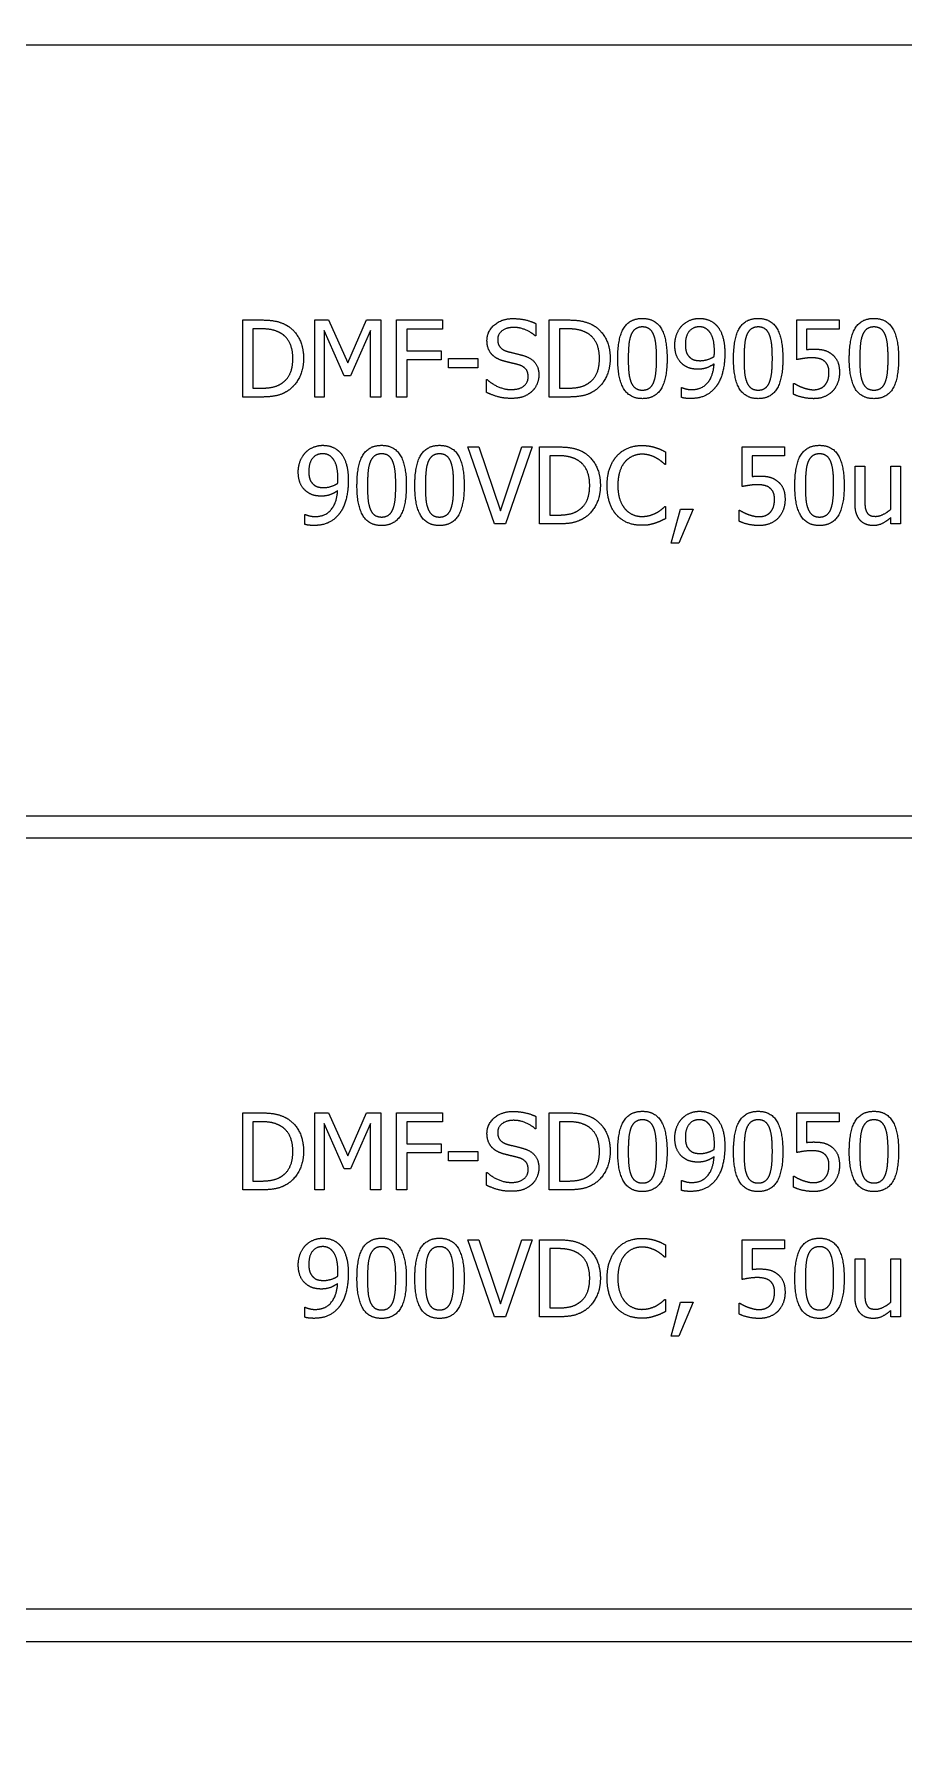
# Model space of a CAD drawing. Header units: millimetres. Extents: x 0 to 8410, y 0 to 5940.
# Drawn here: x 3517.3 to 3556.7, y 3907 to 3984.4 of the extents above; entities that cross this region are included whole.
import ezdxf

# ---------------------------------------------------------------- set-up
doc = ezdxf.new("R2010")
doc.units = ezdxf.units.MM
doc.header["$LTSCALE"] = 10
doc.layers.add('가시적인 것(ISO)', color=3, linetype='Continuous', lineweight=5, true_color=0x00ff00)
doc.layers.add('해치(ISO)', color=7, linetype='Continuous', lineweight=5)

msp = doc.modelspace()

# ---------------------------------------------------------------- hatches: boundary and pattern name
at = {"layer": '해치(ISO)'}
h = msp.add_hatch(dxfattribs=at)
h.set_pattern_fill('ANSI31', color=256, scale=254, angle=14.99998, style=0)
h.set_pattern_definition([(60, (0, 0), (-27.4963, 15.87501), [])])
edge = h.paths.add_edge_path()
edge.add_line((3209.291, 3686.734), (3249.291, 3686.734))
edge.add_line((3249.291, 3686.734), (3249.291, 3688.734))
edge.add_ellipse((3246.291, 3688.734), major_axis=(3, 0), ratio=1, start_angle=0, end_angle=90)
edge.add_line((3246.291, 3691.734), (3218.791, 3691.734))
edge.add_ellipse((3218.791, 3696.234), major_axis=(0, -4.5), ratio=1, start_angle=270, end_angle=360, ccw=False)
edge.add_line((3214.291, 3696.234), (3214.291, 3723.734))
edge.add_ellipse((3211.291, 3723.734), major_axis=(3, 0), ratio=1, start_angle=0, end_angle=90)
edge.add_line((3211.291, 3726.734), (3209.291, 3726.734))
edge.add_line((3209.291, 3726.734), (3209.291, 3686.734))
edge = h.paths.add_edge_path()
edge.add_ellipse((4495.191, 3696.234), major_axis=(4.5, 0), ratio=1, start_angle=270, end_angle=360)
edge.add_line((4499.691, 3696.234), (4499.691, 3723.734))
edge.add_ellipse((4502.691, 3723.734), major_axis=(0, 3), ratio=1, start_angle=0, end_angle=90, ccw=False)
edge.add_line((4502.691, 3726.734), (4504.691, 3726.734))
edge.add_line((4504.691, 3726.734), (4504.691, 3686.734))
edge.add_line((4504.691, 3686.734), (4464.691, 3686.734))
edge.add_line((4464.691, 3686.734), (4464.691, 3688.734))
edge.add_ellipse((4467.691, 3688.734), major_axis=(0, 3), ratio=1, start_angle=0, end_angle=90, ccw=False)
edge.add_line((4467.691, 3691.734), (4495.191, 3691.734))
edge = h.paths.add_edge_path()
edge.add_ellipse((3218.791, 4372.634), major_axis=(-4.5, 0), ratio=1, start_angle=270, end_angle=360)
edge.add_line((3214.291, 4372.634), (3214.291, 4345.134))
edge.add_ellipse((3211.291, 4345.134), major_axis=(0, -3), ratio=1, start_angle=0, end_angle=90, ccw=False)
edge.add_line((3211.291, 4342.134), (3209.291, 4342.134))
edge.add_line((3209.291, 4342.134), (3209.291, 4382.134))
edge.add_line((3209.291, 4382.134), (3249.291, 4382.134))
edge.add_line((3249.291, 4382.134), (3249.291, 4380.134))
edge.add_ellipse((3246.291, 4380.134), major_axis=(0, -3), ratio=1, start_angle=0, end_angle=90, ccw=False)
edge.add_line((3246.291, 4377.134), (3218.791, 4377.134))
edge = h.paths.add_edge_path()
edge.add_line((4467.691, 4377.134), (4495.191, 4377.134))
edge.add_ellipse((4495.191, 4372.634), major_axis=(0, 4.5), ratio=1, start_angle=270, end_angle=360, ccw=False)
edge.add_line((4499.691, 4372.634), (4499.691, 4345.134))
edge.add_ellipse((4502.691, 4345.134), major_axis=(-3, 0), ratio=1, start_angle=0, end_angle=90)
edge.add_line((4502.691, 4342.134), (4504.691, 4342.134))
edge.add_line((4504.691, 4342.134), (4504.691, 4382.134))
edge.add_line((4504.691, 4382.134), (4464.691, 4382.134))
edge.add_line((4464.691, 4382.134), (4464.691, 4380.134))
edge.add_ellipse((4467.691, 4380.134), major_axis=(-3, 0), ratio=1, start_angle=0, end_angle=90)

# ---------------------------------------------------------------- linework, layer by layer
at = {"layer": '가시적인 것(ISO)'}
for p, q in [((3573.241, 3983.934), (3515.741, 3983.934)), ((3526.722, 3971.456), (3527.519, 3971.456)), ((3526.722, 3967.956), (3526.722, 3971.456)), ((3527.542, 3971.053), (3527.187, 3971.053)), ((3527.187, 3971.053), (3527.187, 3968.359)), ((3529.987, 3971.456), (3530.622, 3971.456)), ((3529.987, 3967.956), (3529.987, 3971.456)), ((3530.42, 3970.971), (3530.42, 3967.956)), ((3531.325, 3968.92), (3530.42, 3970.971)), ((3530.622, 3971.456), (3531.495, 3969.508)), ((3531.495, 3969.508), (3532.341, 3971.456)), ((3532.522, 3970.971), (3531.609, 3968.92)), ((3532.341, 3971.456), (3532.987, 3971.456)), ((3532.522, 3967.956), (3532.522, 3970.971)), ((3532.987, 3971.456), (3532.987, 3967.956)), ((3533.696, 3971.456), (3535.79, 3971.456)), ((3533.696, 3967.956), (3533.696, 3971.456)), ((3534.162, 3971.042), (3534.162, 3970.055)), ((3535.79, 3971.042), (3534.162, 3971.042)), ((3535.79, 3971.456), (3535.79, 3971.042)), ((3540.024, 3971.292), (3540.024, 3970.736)), ((3540.634, 3971.456), (3541.431, 3971.456)), ((3540.634, 3967.956), (3540.634, 3971.456)), ((3541.454, 3971.053), (3541.099, 3971.053)), ((3541.099, 3971.053), (3541.099, 3968.359)), ((3551.86, 3971.456), (3553.78, 3971.456)), ((3551.86, 3969.652), (3551.86, 3971.456)), ((3552.311, 3971.045), (3552.311, 3970.112)), ((3553.78, 3971.045), (3552.311, 3971.045)), ((3553.78, 3971.456), (3553.78, 3971.045)), ((3534.162, 3970.055), (3535.722, 3970.055)), ((3535.722, 3970.055), (3535.722, 3969.641)), ((3540.024, 3970.736), (3539.99, 3970.736)), ((3534.162, 3969.641), (3534.162, 3967.956)), ((3535.722, 3969.641), (3534.162, 3969.641)), ((3536.065, 3969.7), (3537.389, 3969.7)), ((3536.065, 3969.275), (3536.065, 3969.7)), ((3537.389, 3969.275), (3536.065, 3969.275)), ((3537.389, 3969.7), (3537.389, 3969.275)), ((3531.609, 3968.92), (3531.325, 3968.92)), ((3537.781, 3968.75), (3537.815, 3968.75)), ((3537.781, 3968.166), (3537.781, 3968.75)), ((3551.715, 3968.577), (3551.749, 3968.577)), ((3551.715, 3968.081), (3551.715, 3968.577)), ((3527.527, 3967.956), (3526.722, 3967.956)), ((3527.187, 3968.359), (3527.542, 3968.359)), ((3530.42, 3967.956), (3529.987, 3967.956)), ((3532.987, 3967.956), (3532.522, 3967.956)), ((3534.162, 3967.956), (3533.696, 3967.956)), ((3541.44, 3967.956), (3540.634, 3967.956)), ((3541.099, 3968.359), (3541.454, 3968.359)), ((3546.633, 3968.387), (3546.655, 3968.387)), ((3546.633, 3967.936), (3546.633, 3968.387)), ((3536.944, 3965.693), (3537.443, 3965.693)), ((3538.149, 3962.193), (3536.944, 3965.693)), ((3537.443, 3965.693), (3538.413, 3962.786)), ((3538.413, 3962.786), (3539.383, 3965.693)), ((3539.857, 3965.693), (3538.651, 3962.193)), ((3539.383, 3965.693), (3539.857, 3965.693)), ((3540.192, 3965.693), (3540.989, 3965.693)), ((3540.192, 3962.193), (3540.192, 3965.693)), ((3545.912, 3965.461), (3545.912, 3964.899)), ((3549.39, 3965.693), (3551.31, 3965.693)), ((3549.39, 3963.89), (3549.39, 3965.693)), ((3551.31, 3965.693), (3551.31, 3965.282)), ((3541.011, 3965.291), (3540.657, 3965.291)), ((3540.657, 3965.291), (3540.657, 3962.596)), ((3545.912, 3964.899), (3545.875, 3964.899)), ((3549.841, 3965.282), (3549.841, 3964.349)), ((3551.31, 3965.282), (3549.841, 3965.282)), ((3554.506, 3964.82), (3554.949, 3964.82)), ((3554.506, 3963.115), (3554.506, 3964.82)), ((3554.949, 3964.82), (3554.949, 3963.322)), ((3556.126, 3964.82), (3556.568, 3964.82)), ((3556.126, 3962.857), (3556.126, 3964.82)), ((3556.568, 3964.82), (3556.568, 3962.193)), ((3529.547, 3962.625), (3529.57, 3962.625)), ((3529.547, 3962.174), (3529.547, 3962.625)), ((3540.657, 3962.596), (3541.011, 3962.596)), ((3545.878, 3962.988), (3545.912, 3962.988)), ((3545.912, 3962.988), (3545.912, 3962.432)), ((3546.165, 3961.323), (3546.579, 3962.863)), ((3547.166, 3962.863), (3546.508, 3961.323)), ((3546.579, 3962.863), (3547.166, 3962.863)), ((3549.245, 3962.815), (3549.279, 3962.815)), ((3549.245, 3962.318), (3549.245, 3962.815)), ((3556.126, 3962.193), (3556.126, 3962.483)), ((3538.651, 3962.193), (3538.149, 3962.193)), ((3540.997, 3962.193), (3540.192, 3962.193)), ((3556.568, 3962.193), (3556.126, 3962.193)), ((3546.508, 3961.323), (3546.165, 3961.323)), ((3515.741, 3948.934), (3573.241, 3948.934)), ((3573.241, 3947.934), (3515.741, 3947.934)), ((3526.722, 3935.456), (3527.519, 3935.456)), ((3526.722, 3931.956), (3526.722, 3935.456)), ((3529.987, 3935.456), (3530.622, 3935.456)), ((3529.987, 3931.956), (3529.987, 3935.456)), ((3530.622, 3935.456), (3531.495, 3933.508)), ((3531.495, 3933.508), (3532.341, 3935.456)), ((3532.341, 3935.456), (3532.987, 3935.456)), ((3532.987, 3935.456), (3532.987, 3931.956)), ((3533.696, 3935.456), (3535.79, 3935.456)), ((3533.696, 3931.956), (3533.696, 3935.456)), ((3535.79, 3935.456), (3535.79, 3935.042)), ((3540.024, 3935.292), (3540.024, 3934.736)), ((3540.634, 3935.456), (3541.431, 3935.456)), ((3540.634, 3931.956), (3540.634, 3935.456)), ((3551.86, 3935.456), (3553.78, 3935.456)), ((3551.86, 3933.652), (3551.86, 3935.456)), ((3553.78, 3935.456), (3553.78, 3935.045)), ((3527.542, 3935.053), (3527.187, 3935.053)), ((3527.187, 3935.053), (3527.187, 3932.359)), ((3530.42, 3934.971), (3530.42, 3931.956)), ((3531.325, 3932.92), (3530.42, 3934.971)), ((3532.522, 3934.971), (3531.609, 3932.92)), ((3532.522, 3931.956), (3532.522, 3934.971)), ((3534.162, 3935.042), (3534.162, 3934.055)), ((3535.79, 3935.042), (3534.162, 3935.042)), ((3540.024, 3934.736), (3539.99, 3934.736)), ((3541.454, 3935.053), (3541.099, 3935.053)), ((3541.099, 3935.053), (3541.099, 3932.359)), ((3552.311, 3935.045), (3552.311, 3934.112)), ((3553.78, 3935.045), (3552.311, 3935.045)), ((3534.162, 3934.055), (3535.722, 3934.055)), ((3534.162, 3933.641), (3534.162, 3931.956)), ((3535.722, 3933.641), (3534.162, 3933.641)), ((3535.722, 3934.055), (3535.722, 3933.641)), ((3536.065, 3933.7), (3537.389, 3933.7)), ((3536.065, 3933.275), (3536.065, 3933.7)), ((3537.389, 3933.7), (3537.389, 3933.275)), ((3531.609, 3932.92), (3531.325, 3932.92)), ((3537.389, 3933.275), (3536.065, 3933.275)), ((3527.187, 3932.359), (3527.542, 3932.359)), ((3537.781, 3932.75), (3537.815, 3932.75)), ((3537.781, 3932.166), (3537.781, 3932.75)), ((3541.099, 3932.359), (3541.454, 3932.359)), ((3546.633, 3932.387), (3546.655, 3932.387)), ((3546.633, 3931.936), (3546.633, 3932.387)), ((3551.715, 3932.577), (3551.749, 3932.577)), ((3551.715, 3932.081), (3551.715, 3932.577)), ((3527.527, 3931.956), (3526.722, 3931.956)), ((3530.42, 3931.956), (3529.987, 3931.956)), ((3532.987, 3931.956), (3532.522, 3931.956)), ((3534.162, 3931.956), (3533.696, 3931.956)), ((3541.44, 3931.956), (3540.634, 3931.956)), ((3536.944, 3929.693), (3537.443, 3929.693)), ((3538.149, 3926.193), (3536.944, 3929.693)), ((3537.443, 3929.693), (3538.413, 3926.786)), ((3538.413, 3926.786), (3539.383, 3929.693)), ((3539.857, 3929.693), (3538.651, 3926.193)), ((3539.383, 3929.693), (3539.857, 3929.693)), ((3540.192, 3929.693), (3540.989, 3929.693)), ((3540.192, 3926.193), (3540.192, 3929.693)), ((3541.011, 3929.291), (3540.657, 3929.291)), ((3540.657, 3929.291), (3540.657, 3926.596)), ((3545.912, 3929.461), (3545.912, 3928.899)), ((3549.39, 3929.693), (3551.31, 3929.693)), ((3549.39, 3927.89), (3549.39, 3929.693)), ((3549.841, 3929.282), (3549.841, 3928.349)), ((3551.31, 3929.282), (3549.841, 3929.282)), ((3551.31, 3929.693), (3551.31, 3929.282)), ((3545.912, 3928.899), (3545.875, 3928.899)), ((3554.506, 3928.82), (3554.949, 3928.82)), ((3554.506, 3927.115), (3554.506, 3928.82)), ((3554.949, 3928.82), (3554.949, 3927.322)), ((3556.126, 3928.82), (3556.568, 3928.82)), ((3556.126, 3926.857), (3556.126, 3928.82)), ((3556.568, 3928.82), (3556.568, 3926.193)), ((3545.878, 3926.988), (3545.912, 3926.988)), ((3545.912, 3926.988), (3545.912, 3926.432)), ((3546.165, 3925.323), (3546.579, 3926.863)), ((3547.166, 3926.863), (3546.508, 3925.323)), ((3546.579, 3926.863), (3547.166, 3926.863)), ((3549.245, 3926.815), (3549.279, 3926.815)), ((3549.245, 3926.318), (3549.245, 3926.815)), ((3529.547, 3926.625), (3529.57, 3926.625)), ((3529.547, 3926.174), (3529.547, 3926.625)), ((3538.651, 3926.193), (3538.149, 3926.193)), ((3540.997, 3926.193), (3540.192, 3926.193)), ((3540.657, 3926.596), (3541.011, 3926.596)), ((3556.126, 3926.193), (3556.126, 3926.483)), ((3556.568, 3926.193), (3556.126, 3926.193)), ((3546.508, 3925.323), (3546.165, 3925.323)), ((3515.741, 3912.934), (3573.241, 3912.934)), ((3758.491, 3911.434), (3330.491, 3911.434))]:
    msp.add_line(p, q, dxfattribs=at)
for points in [[(3527.519, 3971.456), (3528.012, 3971.456), (3528.574, 3971.309), (3528.773, 3971.178)], [(3528.466, 3970.843), (3528.279, 3970.954), (3527.856, 3971.053), (3527.542, 3971.053)], [(3528.997, 3969.709), (3528.997, 3970.112), (3528.73, 3970.682), (3528.466, 3970.843)], [(3528.773, 3971.178), (3529.11, 3970.954), (3529.482, 3970.214), (3529.482, 3969.703)], [(3537.806, 3970.517), (3537.806, 3970.943), (3538.47, 3971.518), (3538.983, 3971.518)], [(3539.014, 3971.116), (3538.691, 3971.116), (3538.291, 3970.812), (3538.291, 3970.565)], [(3538.983, 3971.518), (3539.278, 3971.518), (3539.8, 3971.402), (3540.024, 3971.292)], [(3539.99, 3970.736), (3539.823, 3970.889), (3539.301, 3971.116), (3539.014, 3971.116)], [(3541.431, 3971.456), (3541.925, 3971.456), (3542.486, 3971.309), (3542.685, 3971.178)], [(3542.378, 3970.843), (3542.191, 3970.954), (3541.769, 3971.053), (3541.454, 3971.053)], [(3542.909, 3969.709), (3542.909, 3970.112), (3542.642, 3970.682), (3542.378, 3970.843)], [(3542.685, 3971.178), (3543.022, 3970.954), (3543.394, 3970.214), (3543.394, 3969.703)], [(3543.74, 3969.703), (3543.74, 3970.651), (3544.287, 3971.527), (3544.86, 3971.527)], [(3544.86, 3971.138), (3544.664, 3971.138), (3544.412, 3970.954), (3544.338, 3970.77)], [(3544.86, 3971.527), (3545.436, 3971.527), (3545.978, 3970.619), (3545.978, 3969.706)], [(3545.373, 3970.775), (3545.303, 3970.954), (3545.056, 3971.138), (3544.86, 3971.138)], [(3546.329, 3970.319), (3546.329, 3970.588), (3546.505, 3971.036), (3546.658, 3971.198)], [(3546.658, 3971.198), (3546.803, 3971.354), (3547.226, 3971.527), (3547.441, 3971.527)], [(3547.438, 3971.144), (3547.149, 3971.144), (3546.806, 3970.73), (3546.806, 3970.339)], [(3547.878, 3970.946), (3547.776, 3971.059), (3547.563, 3971.144), (3547.438, 3971.144)], [(3547.441, 3971.527), (3547.682, 3971.527), (3548.074, 3971.365), (3548.218, 3971.212)], [(3548.125, 3970.021), (3548.125, 3970.375), (3547.994, 3970.824), (3547.878, 3970.946)], [(3548.218, 3971.212), (3548.4, 3971.019), (3548.598, 3970.395), (3548.598, 3969.916)], [(3548.993, 3969.703), (3548.993, 3970.651), (3549.54, 3971.527), (3550.113, 3971.527)], [(3550.113, 3971.138), (3549.917, 3971.138), (3549.665, 3970.954), (3549.591, 3970.77)], [(3550.113, 3971.527), (3550.689, 3971.527), (3551.23, 3970.619), (3551.23, 3969.706)], [(3550.626, 3970.775), (3550.555, 3970.954), (3550.309, 3971.138), (3550.113, 3971.138)], [(3554.245, 3969.703), (3554.245, 3970.651), (3554.793, 3971.527), (3555.366, 3971.527)], [(3555.366, 3971.138), (3555.17, 3971.138), (3554.918, 3970.954), (3554.844, 3970.77)], [(3555.366, 3971.527), (3555.942, 3971.527), (3556.483, 3970.619), (3556.483, 3969.706)], [(3555.879, 3970.775), (3555.808, 3970.954), (3555.561, 3971.138), (3555.366, 3971.138)], [(3538.033, 3969.885), (3537.925, 3970.001), (3537.806, 3970.313), (3537.806, 3970.517)], [(3538.291, 3970.565), (3538.291, 3970.344), (3538.527, 3970.08), (3538.748, 3970.021)], [(3544.338, 3970.77), (3544.267, 3970.591), (3544.216, 3970.046), (3544.216, 3969.703)], [(3545.501, 3969.706), (3545.501, 3970.066), (3545.444, 3970.597), (3545.373, 3970.775)], [(3546.709, 3969.425), (3546.522, 3969.57), (3546.329, 3970.01), (3546.329, 3970.319)], [(3546.806, 3970.339), (3546.806, 3970.117), (3546.919, 3969.831), (3547.044, 3969.729)], [(3549.591, 3970.77), (3549.52, 3970.591), (3549.469, 3970.046), (3549.469, 3969.703)], [(3550.754, 3969.706), (3550.754, 3970.066), (3550.697, 3970.597), (3550.626, 3970.775)], [(3552.311, 3970.112), (3552.396, 3970.123), (3552.561, 3970.132), (3552.629, 3970.132)], [(3552.629, 3970.132), (3552.898, 3970.132), (3553.27, 3970.044), (3553.44, 3969.913)], [(3554.844, 3970.77), (3554.773, 3970.591), (3554.722, 3970.046), (3554.722, 3969.703)], [(3556.007, 3969.706), (3556.007, 3970.066), (3555.95, 3970.597), (3555.879, 3970.775)], [(3528.509, 3968.591), (3528.753, 3968.756), (3528.997, 3969.3), (3528.997, 3969.709)], [(3529.482, 3969.703), (3529.482, 3969.224), (3529.093, 3968.452), (3528.767, 3968.237)], [(3538.612, 3969.576), (3538.43, 3969.624), (3538.144, 3969.768), (3538.033, 3969.885)], [(3539.244, 3969.417), (3539.083, 3969.462), (3538.813, 3969.525), (3538.612, 3969.576)], [(3538.748, 3970.021), (3538.895, 3969.981), (3539.324, 3969.879), (3539.465, 3969.837)], [(3539.675, 3968.881), (3539.675, 3969.091), (3539.468, 3969.352), (3539.244, 3969.417)], [(3539.465, 3969.837), (3539.826, 3969.726), (3540.16, 3969.281), (3540.16, 3968.954)], [(3542.421, 3968.591), (3542.665, 3968.756), (3542.909, 3969.3), (3542.909, 3969.709)], [(3543.394, 3969.703), (3543.394, 3969.224), (3543.005, 3968.452), (3542.679, 3968.237)], [(3544.86, 3967.882), (3544.281, 3967.882), (3543.74, 3968.781), (3543.74, 3969.703)], [(3544.216, 3969.703), (3544.216, 3969.335), (3544.262, 3968.841), (3544.335, 3968.648)], [(3545.978, 3969.706), (3545.978, 3968.764), (3545.43, 3967.882), (3544.86, 3967.882)], [(3545.376, 3968.64), (3545.444, 3968.813), (3545.501, 3969.346), (3545.501, 3969.706)], [(3547.384, 3969.218), (3547.192, 3969.218), (3546.871, 3969.303), (3546.709, 3969.425)], [(3547.044, 3969.729), (3547.135, 3969.655), (3547.359, 3969.607), (3547.489, 3969.607)], [(3547.092, 3968.294), (3547.552, 3968.294), (3548.076, 3968.901), (3548.113, 3969.462)], [(3548.113, 3969.462), (3547.926, 3969.335), (3547.586, 3969.218), (3547.384, 3969.218)], [(3547.489, 3969.607), (3547.64, 3969.607), (3547.986, 3969.712), (3548.116, 3969.8)], [(3548.116, 3969.8), (3548.119, 3969.834), (3548.125, 3969.95), (3548.125, 3970.021)], [(3548.598, 3969.916), (3548.598, 3969.482), (3548.403, 3968.705), (3548.213, 3968.447)], [(3550.113, 3967.882), (3549.534, 3967.882), (3548.993, 3968.781), (3548.993, 3969.703)], [(3549.469, 3969.703), (3549.469, 3969.335), (3549.514, 3968.841), (3549.588, 3968.648)], [(3551.23, 3969.706), (3551.23, 3968.764), (3550.683, 3967.882), (3550.113, 3967.882)], [(3550.629, 3968.64), (3550.697, 3968.813), (3550.754, 3969.346), (3550.754, 3969.706)], [(3552.552, 3969.737), (3552.359, 3969.737), (3551.976, 3969.678), (3551.86, 3969.652)], [(3553.125, 3969.576), (3553.026, 3969.664), (3552.731, 3969.737), (3552.552, 3969.737)], [(3553.324, 3969.071), (3553.324, 3969.258), (3553.222, 3969.496), (3553.125, 3969.576)], [(3553.44, 3969.913), (3553.613, 3969.783), (3553.8, 3969.386), (3553.8, 3969.068)], [(3555.366, 3967.882), (3554.787, 3967.882), (3554.245, 3968.781), (3554.245, 3969.703)], [(3554.722, 3969.703), (3554.722, 3969.335), (3554.767, 3968.841), (3554.841, 3968.648)], [(3556.483, 3969.706), (3556.483, 3968.764), (3555.936, 3967.882), (3555.366, 3967.882)], [(3555.882, 3968.64), (3555.95, 3968.813), (3556.007, 3969.346), (3556.007, 3969.706)], [(3527.542, 3968.359), (3527.851, 3968.359), (3528.319, 3968.458), (3528.509, 3968.591)], [(3537.815, 3968.75), (3538.044, 3968.535), (3538.626, 3968.296), (3538.895, 3968.296)], [(3538.895, 3968.296), (3539.281, 3968.296), (3539.675, 3968.617), (3539.675, 3968.881)], [(3540.16, 3968.954), (3540.16, 3968.747), (3539.993, 3968.35), (3539.843, 3968.211)], [(3541.454, 3968.359), (3541.763, 3968.359), (3542.231, 3968.458), (3542.421, 3968.591)], [(3544.335, 3968.648), (3544.403, 3968.467), (3544.656, 3968.271), (3544.86, 3968.271)], [(3544.86, 3968.271), (3545.053, 3968.271), (3545.305, 3968.455), (3545.376, 3968.64)], [(3549.588, 3968.648), (3549.656, 3968.467), (3549.909, 3968.271), (3550.113, 3968.271)], [(3550.113, 3968.271), (3550.306, 3968.271), (3550.558, 3968.455), (3550.629, 3968.64)], [(3551.749, 3968.577), (3551.803, 3968.538), (3552.005, 3968.435), (3552.127, 3968.39)], [(3552.64, 3968.288), (3552.782, 3968.288), (3553.049, 3968.39), (3553.145, 3968.501)], [(3553.145, 3968.501), (3553.233, 3968.606), (3553.324, 3968.884), (3553.324, 3969.071)], [(3553.8, 3969.068), (3553.8, 3968.815), (3553.638, 3968.384), (3553.491, 3968.226)], [(3554.841, 3968.648), (3554.909, 3968.467), (3555.162, 3968.271), (3555.366, 3968.271)], [(3555.366, 3968.271), (3555.559, 3968.271), (3555.811, 3968.455), (3555.882, 3968.64)], [(3528.767, 3968.237), (3528.5, 3968.07), (3527.953, 3967.956), (3527.527, 3967.956)], [(3538.929, 3967.894), (3538.549, 3967.894), (3538.016, 3968.053), (3537.781, 3968.166)], [(3539.843, 3968.211), (3539.675, 3968.058), (3539.25, 3967.894), (3538.929, 3967.894)], [(3542.679, 3968.237), (3542.412, 3968.07), (3541.865, 3967.956), (3541.44, 3967.956)], [(3547.03, 3967.888), (3546.936, 3967.888), (3546.724, 3967.908), (3546.633, 3967.936)], [(3546.655, 3968.387), (3546.715, 3968.353), (3546.965, 3968.294), (3547.092, 3968.294)], [(3548.213, 3968.447), (3548.011, 3968.174), (3547.444, 3967.888), (3547.03, 3967.888)], [(3552.632, 3967.882), (3552.382, 3967.882), (3551.894, 3967.993), (3551.715, 3968.081)], [(3552.127, 3968.39), (3552.266, 3968.342), (3552.495, 3968.288), (3552.64, 3968.288)], [(3553.491, 3968.226), (3553.343, 3968.067), (3552.904, 3967.882), (3552.632, 3967.882)], [(3529.243, 3964.556), (3529.243, 3964.826), (3529.419, 3965.274), (3529.572, 3965.435)], [(3529.572, 3965.435), (3529.717, 3965.591), (3530.14, 3965.764), (3530.355, 3965.764)], [(3530.352, 3965.381), (3530.063, 3965.381), (3529.72, 3964.967), (3529.72, 3964.576)], [(3530.792, 3965.183), (3530.69, 3965.296), (3530.477, 3965.381), (3530.352, 3965.381)], [(3530.355, 3965.764), (3530.596, 3965.764), (3530.988, 3965.603), (3531.132, 3965.45)], [(3531.132, 3965.45), (3531.314, 3965.257), (3531.512, 3964.633), (3531.512, 3964.153)], [(3531.907, 3963.941), (3531.907, 3964.888), (3532.454, 3965.764), (3533.027, 3965.764)], [(3533.027, 3965.764), (3533.603, 3965.764), (3534.145, 3964.857), (3534.145, 3963.943)], [(3534.533, 3963.941), (3534.533, 3964.888), (3535.081, 3965.764), (3535.653, 3965.764)], [(3535.653, 3965.764), (3536.229, 3965.764), (3536.771, 3964.857), (3536.771, 3963.943)], [(3540.989, 3965.693), (3541.482, 3965.693), (3542.044, 3965.546), (3542.242, 3965.415)], [(3542.242, 3965.415), (3542.58, 3965.191), (3542.951, 3964.451), (3542.951, 3963.941)], [(3543.694, 3965.274), (3543.904, 3965.509), (3544.477, 3965.756), (3544.832, 3965.756)], [(3544.832, 3965.756), (3545.008, 3965.756), (3545.317, 3965.705), (3545.447, 3965.665)], [(3545.447, 3965.665), (3545.561, 3965.628), (3545.796, 3965.523), (3545.912, 3965.461)], [(3551.775, 3963.941), (3551.775, 3964.888), (3552.322, 3965.764), (3552.895, 3965.764)], [(3552.895, 3965.764), (3553.471, 3965.764), (3554.013, 3964.857), (3554.013, 3963.943)], [(3531.039, 3964.258), (3531.039, 3964.613), (3530.908, 3965.061), (3530.792, 3965.183)], [(3532.505, 3965.007), (3532.434, 3964.828), (3532.383, 3964.284), (3532.383, 3963.941)], [(3533.027, 3965.376), (3532.831, 3965.376), (3532.579, 3965.191), (3532.505, 3965.007)], [(3533.54, 3965.013), (3533.469, 3965.191), (3533.223, 3965.376), (3533.027, 3965.376)], [(3533.668, 3963.943), (3533.668, 3964.304), (3533.611, 3964.834), (3533.54, 3965.013)], [(3535.132, 3965.007), (3535.061, 3964.828), (3535.01, 3964.284), (3535.01, 3963.941)], [(3535.653, 3965.376), (3535.458, 3965.376), (3535.205, 3965.191), (3535.132, 3965.007)], [(3536.167, 3965.013), (3536.096, 3965.191), (3535.849, 3965.376), (3535.653, 3965.376)], [(3536.294, 3963.943), (3536.294, 3964.304), (3536.238, 3964.834), (3536.167, 3965.013)], [(3541.936, 3965.081), (3541.749, 3965.191), (3541.326, 3965.291), (3541.011, 3965.291)], [(3542.466, 3963.946), (3542.466, 3964.349), (3542.2, 3964.919), (3541.936, 3965.081)], [(3543.258, 3963.941), (3543.258, 3964.38), (3543.482, 3965.033), (3543.694, 3965.274)], [(3544.055, 3964.999), (3543.907, 3964.82), (3543.743, 3964.278), (3543.743, 3963.941)], [(3544.829, 3965.359), (3544.605, 3965.359), (3544.205, 3965.174), (3544.055, 3964.999)], [(3545.481, 3965.191), (3545.348, 3965.265), (3545.033, 3965.359), (3544.829, 3965.359)], [(3545.875, 3964.899), (3545.813, 3964.956), (3545.62, 3965.115), (3545.481, 3965.191)], [(3552.373, 3965.007), (3552.303, 3964.828), (3552.252, 3964.284), (3552.252, 3963.941)], [(3552.895, 3965.376), (3552.7, 3965.376), (3552.447, 3965.191), (3552.373, 3965.007)], [(3553.409, 3965.013), (3553.338, 3965.191), (3553.091, 3965.376), (3552.895, 3965.376)], [(3553.536, 3963.943), (3553.536, 3964.304), (3553.48, 3964.834), (3553.409, 3965.013)], [(3529.623, 3963.663), (3529.436, 3963.807), (3529.243, 3964.247), (3529.243, 3964.556)], [(3529.72, 3964.576), (3529.72, 3964.355), (3529.833, 3964.068), (3529.958, 3963.966)], [(3529.958, 3963.966), (3530.049, 3963.892), (3530.273, 3963.844), (3530.403, 3963.844)], [(3530.403, 3963.844), (3530.554, 3963.844), (3530.9, 3963.949), (3531.03, 3964.037)], [(3531.03, 3964.037), (3531.033, 3964.071), (3531.039, 3964.187), (3531.039, 3964.258)], [(3531.512, 3964.153), (3531.512, 3963.719), (3531.317, 3962.942), (3531.127, 3962.684)], [(3533.027, 3962.12), (3532.448, 3962.12), (3531.907, 3963.019), (3531.907, 3963.941)], [(3532.383, 3963.941), (3532.383, 3963.572), (3532.429, 3963.078), (3532.502, 3962.885)], [(3534.145, 3963.943), (3534.145, 3963.002), (3533.597, 3962.12), (3533.027, 3962.12)], [(3533.543, 3962.877), (3533.611, 3963.05), (3533.668, 3963.583), (3533.668, 3963.943)], [(3535.653, 3962.12), (3535.075, 3962.12), (3534.533, 3963.019), (3534.533, 3963.941)], [(3535.01, 3963.941), (3535.01, 3963.572), (3535.055, 3963.078), (3535.129, 3962.885)], [(3536.771, 3963.943), (3536.771, 3963.002), (3536.224, 3962.12), (3535.653, 3962.12)], [(3536.17, 3962.877), (3536.238, 3963.05), (3536.294, 3963.583), (3536.294, 3963.943)], [(3541.978, 3962.829), (3542.222, 3962.993), (3542.466, 3963.538), (3542.466, 3963.946)], [(3542.951, 3963.941), (3542.951, 3963.461), (3542.563, 3962.69), (3542.237, 3962.474)], [(3543.697, 3962.591), (3543.487, 3962.817), (3543.258, 3963.498), (3543.258, 3963.941)], [(3543.743, 3963.941), (3543.743, 3963.58), (3543.916, 3963.061), (3544.066, 3962.883)], [(3550.082, 3963.975), (3549.889, 3963.975), (3549.506, 3963.915), (3549.39, 3963.89)], [(3549.841, 3964.349), (3549.926, 3964.36), (3550.09, 3964.369), (3550.158, 3964.369)], [(3550.655, 3963.813), (3550.555, 3963.901), (3550.26, 3963.975), (3550.082, 3963.975)], [(3550.158, 3964.369), (3550.428, 3964.369), (3550.799, 3964.281), (3550.969, 3964.15)], [(3550.969, 3964.15), (3551.143, 3964.02), (3551.33, 3963.623), (3551.33, 3963.305)], [(3552.895, 3962.12), (3552.317, 3962.12), (3551.775, 3963.019), (3551.775, 3963.941)], [(3552.252, 3963.941), (3552.252, 3963.572), (3552.297, 3963.078), (3552.371, 3962.885)], [(3554.013, 3963.943), (3554.013, 3963.002), (3553.465, 3962.12), (3552.895, 3962.12)], [(3553.412, 3962.877), (3553.48, 3963.05), (3553.536, 3963.583), (3553.536, 3963.943)], [(3530.299, 3963.456), (3530.106, 3963.456), (3529.785, 3963.541), (3529.623, 3963.663)], [(3530.006, 3962.531), (3530.466, 3962.531), (3530.991, 3963.138), (3531.027, 3963.7)], [(3531.027, 3963.7), (3530.84, 3963.572), (3530.5, 3963.456), (3530.299, 3963.456)], [(3550.853, 3963.308), (3550.853, 3963.495), (3550.751, 3963.734), (3550.655, 3963.813)], [(3550.675, 3962.738), (3550.762, 3962.843), (3550.853, 3963.121), (3550.853, 3963.308)], [(3551.33, 3963.305), (3551.33, 3963.053), (3551.168, 3962.622), (3551.021, 3962.463)], [(3554.745, 3962.355), (3554.631, 3962.477), (3554.506, 3962.849), (3554.506, 3963.115)], [(3554.949, 3963.322), (3554.949, 3963.112), (3554.98, 3962.837), (3555.034, 3962.735)], [(3529.57, 3962.625), (3529.629, 3962.591), (3529.879, 3962.531), (3530.006, 3962.531)], [(3531.127, 3962.684), (3530.925, 3962.412), (3530.358, 3962.125), (3529.944, 3962.125)], [(3532.502, 3962.885), (3532.57, 3962.704), (3532.823, 3962.508), (3533.027, 3962.508)], [(3533.027, 3962.508), (3533.22, 3962.508), (3533.472, 3962.693), (3533.543, 3962.877)], [(3535.129, 3962.885), (3535.197, 3962.704), (3535.449, 3962.508), (3535.653, 3962.508)], [(3535.653, 3962.508), (3535.846, 3962.508), (3536.099, 3962.693), (3536.17, 3962.877)], [(3542.237, 3962.474), (3541.97, 3962.307), (3541.422, 3962.193), (3540.997, 3962.193)], [(3541.011, 3962.596), (3541.32, 3962.596), (3541.788, 3962.695), (3541.978, 3962.829)], [(3544.823, 3962.131), (3544.483, 3962.131), (3543.907, 3962.361), (3543.697, 3962.591)], [(3544.066, 3962.883), (3544.213, 3962.71), (3544.608, 3962.534), (3544.829, 3962.534)], [(3544.829, 3962.534), (3545.03, 3962.534), (3545.373, 3962.633), (3545.507, 3962.707)], [(3545.912, 3962.432), (3545.796, 3962.378), (3545.592, 3962.279), (3545.447, 3962.233)], [(3545.507, 3962.707), (3545.634, 3962.781), (3545.824, 3962.934), (3545.878, 3962.988)], [(3550.161, 3962.12), (3549.912, 3962.12), (3549.424, 3962.23), (3549.245, 3962.318)], [(3549.279, 3962.815), (3549.333, 3962.775), (3549.534, 3962.673), (3549.656, 3962.627)], [(3549.656, 3962.627), (3549.795, 3962.579), (3550.025, 3962.525), (3550.17, 3962.525)], [(3551.021, 3962.463), (3550.873, 3962.304), (3550.433, 3962.12), (3550.161, 3962.12)], [(3550.17, 3962.525), (3550.311, 3962.525), (3550.578, 3962.627), (3550.675, 3962.738)], [(3552.371, 3962.885), (3552.439, 3962.704), (3552.691, 3962.508), (3552.895, 3962.508)], [(3552.895, 3962.508), (3553.088, 3962.508), (3553.341, 3962.693), (3553.412, 3962.877)], [(3555.329, 3962.12), (3555.159, 3962.12), (3554.855, 3962.233), (3554.745, 3962.355)], [(3555.034, 3962.735), (3555.088, 3962.633), (3555.272, 3962.539), (3555.445, 3962.539)], [(3556.126, 3962.483), (3555.922, 3962.304), (3555.556, 3962.12), (3555.329, 3962.12)], [(3555.445, 3962.539), (3555.607, 3962.539), (3555.973, 3962.724), (3556.126, 3962.857)], [(3529.944, 3962.125), (3529.85, 3962.125), (3529.638, 3962.145), (3529.547, 3962.174)], [(3545.447, 3962.233), (3545.294, 3962.182), (3545.033, 3962.131), (3544.823, 3962.131)], [(3527.519, 3935.456), (3528.012, 3935.456), (3528.574, 3935.309), (3528.773, 3935.178)], [(3528.773, 3935.178), (3529.11, 3934.954), (3529.482, 3934.214), (3529.482, 3933.703)], [(3537.806, 3934.517), (3537.806, 3934.943), (3538.47, 3935.518), (3538.983, 3935.518)], [(3538.983, 3935.518), (3539.278, 3935.518), (3539.8, 3935.402), (3540.024, 3935.292)], [(3541.431, 3935.456), (3541.925, 3935.456), (3542.486, 3935.309), (3542.685, 3935.178)], [(3542.685, 3935.178), (3543.022, 3934.954), (3543.394, 3934.214), (3543.394, 3933.703)], [(3543.74, 3933.703), (3543.74, 3934.651), (3544.287, 3935.527), (3544.86, 3935.527)], [(3544.86, 3935.527), (3545.436, 3935.527), (3545.978, 3934.619), (3545.978, 3933.706)], [(3546.329, 3934.319), (3546.329, 3934.588), (3546.505, 3935.036), (3546.658, 3935.198)], [(3546.658, 3935.198), (3546.803, 3935.354), (3547.226, 3935.527), (3547.441, 3935.527)], [(3547.441, 3935.527), (3547.682, 3935.527), (3548.074, 3935.365), (3548.218, 3935.212)], [(3548.218, 3935.212), (3548.4, 3935.019), (3548.598, 3934.395), (3548.598, 3933.916)], [(3548.993, 3933.703), (3548.993, 3934.651), (3549.54, 3935.527), (3550.113, 3935.527)], [(3550.113, 3935.527), (3550.689, 3935.527), (3551.23, 3934.619), (3551.23, 3933.706)], [(3554.245, 3933.703), (3554.245, 3934.651), (3554.793, 3935.527), (3555.366, 3935.527)], [(3555.366, 3935.527), (3555.942, 3935.527), (3556.483, 3934.619), (3556.483, 3933.706)], [(3528.466, 3934.843), (3528.279, 3934.954), (3527.856, 3935.053), (3527.542, 3935.053)], [(3528.997, 3933.709), (3528.997, 3934.112), (3528.73, 3934.682), (3528.466, 3934.843)], [(3538.033, 3933.885), (3537.925, 3934.001), (3537.806, 3934.313), (3537.806, 3934.517)], [(3539.014, 3935.116), (3538.691, 3935.116), (3538.291, 3934.812), (3538.291, 3934.565)], [(3538.291, 3934.565), (3538.291, 3934.344), (3538.527, 3934.08), (3538.748, 3934.021)], [(3539.99, 3934.736), (3539.823, 3934.889), (3539.301, 3935.116), (3539.014, 3935.116)], [(3542.378, 3934.843), (3542.191, 3934.954), (3541.769, 3935.053), (3541.454, 3935.053)], [(3542.909, 3933.709), (3542.909, 3934.112), (3542.642, 3934.682), (3542.378, 3934.843)], [(3544.338, 3934.77), (3544.267, 3934.591), (3544.216, 3934.046), (3544.216, 3933.703)], [(3544.86, 3935.138), (3544.664, 3935.138), (3544.412, 3934.954), (3544.338, 3934.77)], [(3545.373, 3934.775), (3545.303, 3934.954), (3545.056, 3935.138), (3544.86, 3935.138)], [(3545.501, 3933.706), (3545.501, 3934.066), (3545.444, 3934.597), (3545.373, 3934.775)], [(3547.438, 3935.144), (3547.149, 3935.144), (3546.806, 3934.73), (3546.806, 3934.339)], [(3547.878, 3934.946), (3547.776, 3935.059), (3547.563, 3935.144), (3547.438, 3935.144)], [(3548.125, 3934.021), (3548.125, 3934.375), (3547.994, 3934.824), (3547.878, 3934.946)], [(3549.591, 3934.77), (3549.52, 3934.591), (3549.469, 3934.046), (3549.469, 3933.703)], [(3550.113, 3935.138), (3549.917, 3935.138), (3549.665, 3934.954), (3549.591, 3934.77)], [(3550.626, 3934.775), (3550.555, 3934.954), (3550.309, 3935.138), (3550.113, 3935.138)], [(3550.754, 3933.706), (3550.754, 3934.066), (3550.697, 3934.597), (3550.626, 3934.775)], [(3554.844, 3934.77), (3554.773, 3934.591), (3554.722, 3934.046), (3554.722, 3933.703)], [(3555.366, 3935.138), (3555.17, 3935.138), (3554.918, 3934.954), (3554.844, 3934.77)], [(3555.879, 3934.775), (3555.808, 3934.954), (3555.561, 3935.138), (3555.366, 3935.138)], [(3556.007, 3933.706), (3556.007, 3934.066), (3555.95, 3934.597), (3555.879, 3934.775)], [(3528.509, 3932.591), (3528.753, 3932.756), (3528.997, 3933.3), (3528.997, 3933.709)], [(3529.482, 3933.703), (3529.482, 3933.224), (3529.093, 3932.452), (3528.767, 3932.237)], [(3538.612, 3933.576), (3538.43, 3933.624), (3538.144, 3933.768), (3538.033, 3933.885)], [(3538.748, 3934.021), (3538.895, 3933.981), (3539.324, 3933.879), (3539.465, 3933.837)], [(3539.465, 3933.837), (3539.826, 3933.726), (3540.16, 3933.281), (3540.16, 3932.954)], [(3542.421, 3932.591), (3542.665, 3932.756), (3542.909, 3933.3), (3542.909, 3933.709)], [(3543.394, 3933.703), (3543.394, 3933.224), (3543.005, 3932.452), (3542.679, 3932.237)], [(3544.86, 3931.882), (3544.281, 3931.882), (3543.74, 3932.781), (3543.74, 3933.703)], [(3544.216, 3933.703), (3544.216, 3933.335), (3544.262, 3932.841), (3544.335, 3932.648)], [(3545.978, 3933.706), (3545.978, 3932.764), (3545.43, 3931.882), (3544.86, 3931.882)], [(3545.376, 3932.64), (3545.444, 3932.813), (3545.501, 3933.346), (3545.501, 3933.706)], [(3546.709, 3933.425), (3546.522, 3933.57), (3546.329, 3934.01), (3546.329, 3934.319)], [(3546.806, 3934.339), (3546.806, 3934.117), (3546.919, 3933.831), (3547.044, 3933.729)], [(3547.044, 3933.729), (3547.135, 3933.655), (3547.359, 3933.607), (3547.489, 3933.607)], [(3547.489, 3933.607), (3547.64, 3933.607), (3547.986, 3933.712), (3548.116, 3933.8)], [(3548.116, 3933.8), (3548.119, 3933.834), (3548.125, 3933.95), (3548.125, 3934.021)], [(3548.598, 3933.916), (3548.598, 3933.482), (3548.403, 3932.705), (3548.213, 3932.447)], [(3550.113, 3931.882), (3549.534, 3931.882), (3548.993, 3932.781), (3548.993, 3933.703)], [(3549.469, 3933.703), (3549.469, 3933.335), (3549.514, 3932.841), (3549.588, 3932.648)], [(3551.23, 3933.706), (3551.23, 3932.764), (3550.683, 3931.882), (3550.113, 3931.882)], [(3550.629, 3932.64), (3550.697, 3932.813), (3550.754, 3933.346), (3550.754, 3933.706)], [(3552.552, 3933.737), (3552.359, 3933.737), (3551.976, 3933.678), (3551.86, 3933.652)], [(3552.311, 3934.112), (3552.396, 3934.123), (3552.561, 3934.132), (3552.629, 3934.132)], [(3553.125, 3933.576), (3553.026, 3933.664), (3552.731, 3933.737), (3552.552, 3933.737)], [(3552.629, 3934.132), (3552.898, 3934.132), (3553.27, 3934.044), (3553.44, 3933.913)], [(3553.44, 3933.913), (3553.613, 3933.783), (3553.8, 3933.386), (3553.8, 3933.068)], [(3555.366, 3931.882), (3554.787, 3931.882), (3554.245, 3932.781), (3554.245, 3933.703)], [(3554.722, 3933.703), (3554.722, 3933.335), (3554.767, 3932.841), (3554.841, 3932.648)], [(3556.483, 3933.706), (3556.483, 3932.764), (3555.936, 3931.882), (3555.366, 3931.882)], [(3555.882, 3932.64), (3555.95, 3932.813), (3556.007, 3933.346), (3556.007, 3933.706)], [(3539.244, 3933.417), (3539.083, 3933.462), (3538.813, 3933.525), (3538.612, 3933.576)], [(3538.895, 3932.296), (3539.281, 3932.296), (3539.675, 3932.617), (3539.675, 3932.881)], [(3539.675, 3932.881), (3539.675, 3933.091), (3539.468, 3933.352), (3539.244, 3933.417)], [(3540.16, 3932.954), (3540.16, 3932.747), (3539.993, 3932.35), (3539.843, 3932.211)], [(3547.384, 3933.218), (3547.192, 3933.218), (3546.871, 3933.303), (3546.709, 3933.425)], [(3547.092, 3932.294), (3547.552, 3932.294), (3548.076, 3932.901), (3548.113, 3933.462)], [(3548.113, 3933.462), (3547.926, 3933.335), (3547.586, 3933.218), (3547.384, 3933.218)], [(3553.324, 3933.071), (3553.324, 3933.258), (3553.222, 3933.496), (3553.125, 3933.576)], [(3553.145, 3932.501), (3553.233, 3932.606), (3553.324, 3932.884), (3553.324, 3933.071)], [(3553.8, 3933.068), (3553.8, 3932.815), (3553.638, 3932.384), (3553.491, 3932.226)], [(3528.767, 3932.237), (3528.5, 3932.07), (3527.953, 3931.956), (3527.527, 3931.956)], [(3527.542, 3932.359), (3527.851, 3932.359), (3528.319, 3932.458), (3528.509, 3932.591)], [(3538.929, 3931.894), (3538.549, 3931.894), (3538.016, 3932.053), (3537.781, 3932.166)], [(3537.815, 3932.75), (3538.044, 3932.535), (3538.626, 3932.296), (3538.895, 3932.296)], [(3539.843, 3932.211), (3539.675, 3932.058), (3539.25, 3931.894), (3538.929, 3931.894)], [(3542.679, 3932.237), (3542.412, 3932.07), (3541.865, 3931.956), (3541.44, 3931.956)], [(3541.454, 3932.359), (3541.763, 3932.359), (3542.231, 3932.458), (3542.421, 3932.591)], [(3544.335, 3932.648), (3544.403, 3932.467), (3544.656, 3932.271), (3544.86, 3932.271)], [(3544.86, 3932.271), (3545.053, 3932.271), (3545.305, 3932.455), (3545.376, 3932.64)], [(3546.655, 3932.387), (3546.715, 3932.353), (3546.965, 3932.294), (3547.092, 3932.294)], [(3548.213, 3932.447), (3548.011, 3932.174), (3547.444, 3931.888), (3547.03, 3931.888)], [(3549.588, 3932.648), (3549.656, 3932.467), (3549.909, 3932.271), (3550.113, 3932.271)], [(3550.113, 3932.271), (3550.306, 3932.271), (3550.558, 3932.455), (3550.629, 3932.64)], [(3552.632, 3931.882), (3552.382, 3931.882), (3551.894, 3931.993), (3551.715, 3932.081)], [(3551.749, 3932.577), (3551.803, 3932.538), (3552.005, 3932.435), (3552.127, 3932.39)], [(3552.127, 3932.39), (3552.266, 3932.342), (3552.495, 3932.288), (3552.64, 3932.288)], [(3553.491, 3932.226), (3553.343, 3932.067), (3552.904, 3931.882), (3552.632, 3931.882)], [(3552.64, 3932.288), (3552.782, 3932.288), (3553.049, 3932.39), (3553.145, 3932.501)], [(3554.841, 3932.648), (3554.909, 3932.467), (3555.162, 3932.271), (3555.366, 3932.271)], [(3555.366, 3932.271), (3555.559, 3932.271), (3555.811, 3932.455), (3555.882, 3932.64)], [(3547.03, 3931.888), (3546.936, 3931.888), (3546.724, 3931.908), (3546.633, 3931.936)], [(3529.572, 3929.435), (3529.717, 3929.591), (3530.14, 3929.764), (3530.355, 3929.764)], [(3530.355, 3929.764), (3530.596, 3929.764), (3530.988, 3929.603), (3531.132, 3929.45)], [(3531.907, 3927.941), (3531.907, 3928.888), (3532.454, 3929.764), (3533.027, 3929.764)], [(3533.027, 3929.764), (3533.603, 3929.764), (3534.145, 3928.857), (3534.145, 3927.943)], [(3534.533, 3927.941), (3534.533, 3928.888), (3535.081, 3929.764), (3535.653, 3929.764)], [(3535.653, 3929.764), (3536.229, 3929.764), (3536.771, 3928.857), (3536.771, 3927.943)], [(3543.694, 3929.274), (3543.904, 3929.509), (3544.477, 3929.756), (3544.832, 3929.756)], [(3544.832, 3929.756), (3545.008, 3929.756), (3545.317, 3929.705), (3545.447, 3929.665)], [(3551.775, 3927.941), (3551.775, 3928.888), (3552.322, 3929.764), (3552.895, 3929.764)], [(3552.895, 3929.764), (3553.471, 3929.764), (3554.013, 3928.857), (3554.013, 3927.943)], [(3529.243, 3928.556), (3529.243, 3928.826), (3529.419, 3929.274), (3529.572, 3929.435)], [(3530.352, 3929.381), (3530.063, 3929.381), (3529.72, 3928.967), (3529.72, 3928.576)], [(3530.792, 3929.183), (3530.69, 3929.296), (3530.477, 3929.381), (3530.352, 3929.381)], [(3531.039, 3928.258), (3531.039, 3928.613), (3530.908, 3929.061), (3530.792, 3929.183)], [(3531.132, 3929.45), (3531.314, 3929.257), (3531.512, 3928.633), (3531.512, 3928.153)], [(3532.505, 3929.007), (3532.434, 3928.828), (3532.383, 3928.284), (3532.383, 3927.941)], [(3533.027, 3929.376), (3532.831, 3929.376), (3532.579, 3929.191), (3532.505, 3929.007)], [(3533.54, 3929.013), (3533.469, 3929.191), (3533.223, 3929.376), (3533.027, 3929.376)], [(3533.668, 3927.943), (3533.668, 3928.304), (3533.611, 3928.834), (3533.54, 3929.013)], [(3535.132, 3929.007), (3535.061, 3928.828), (3535.01, 3928.284), (3535.01, 3927.941)], [(3535.653, 3929.376), (3535.458, 3929.376), (3535.205, 3929.191), (3535.132, 3929.007)], [(3536.167, 3929.013), (3536.096, 3929.191), (3535.849, 3929.376), (3535.653, 3929.376)], [(3536.294, 3927.943), (3536.294, 3928.304), (3536.238, 3928.834), (3536.167, 3929.013)], [(3540.989, 3929.693), (3541.482, 3929.693), (3542.044, 3929.546), (3542.242, 3929.415)], [(3541.936, 3929.081), (3541.749, 3929.191), (3541.326, 3929.291), (3541.011, 3929.291)], [(3542.466, 3927.946), (3542.466, 3928.349), (3542.2, 3928.919), (3541.936, 3929.081)], [(3542.242, 3929.415), (3542.58, 3929.191), (3542.951, 3928.451), (3542.951, 3927.941)], [(3543.258, 3927.941), (3543.258, 3928.38), (3543.482, 3929.033), (3543.694, 3929.274)], [(3544.055, 3928.999), (3543.907, 3928.82), (3543.743, 3928.278), (3543.743, 3927.941)], [(3544.829, 3929.359), (3544.605, 3929.359), (3544.205, 3929.174), (3544.055, 3928.999)], [(3545.481, 3929.191), (3545.348, 3929.265), (3545.033, 3929.359), (3544.829, 3929.359)], [(3545.447, 3929.665), (3545.561, 3929.628), (3545.796, 3929.523), (3545.912, 3929.461)], [(3545.875, 3928.899), (3545.813, 3928.956), (3545.62, 3929.115), (3545.481, 3929.191)], [(3552.373, 3929.007), (3552.303, 3928.828), (3552.252, 3928.284), (3552.252, 3927.941)], [(3552.895, 3929.376), (3552.7, 3929.376), (3552.447, 3929.191), (3552.373, 3929.007)], [(3553.409, 3929.013), (3553.338, 3929.191), (3553.091, 3929.376), (3552.895, 3929.376)], [(3553.536, 3927.943), (3553.536, 3928.304), (3553.48, 3928.834), (3553.409, 3929.013)], [(3529.623, 3927.663), (3529.436, 3927.807), (3529.243, 3928.247), (3529.243, 3928.556)], [(3529.72, 3928.576), (3529.72, 3928.355), (3529.833, 3928.068), (3529.958, 3927.966)], [(3531.03, 3928.037), (3531.033, 3928.071), (3531.039, 3928.187), (3531.039, 3928.258)], [(3549.841, 3928.349), (3549.926, 3928.36), (3550.09, 3928.369), (3550.158, 3928.369)], [(3550.158, 3928.369), (3550.428, 3928.369), (3550.799, 3928.281), (3550.969, 3928.15)], [(3530.299, 3927.456), (3530.106, 3927.456), (3529.785, 3927.541), (3529.623, 3927.663)], [(3529.958, 3927.966), (3530.049, 3927.892), (3530.273, 3927.844), (3530.403, 3927.844)], [(3530.006, 3926.531), (3530.466, 3926.531), (3530.991, 3927.138), (3531.027, 3927.7)], [(3531.027, 3927.7), (3530.84, 3927.572), (3530.5, 3927.456), (3530.299, 3927.456)], [(3530.403, 3927.844), (3530.554, 3927.844), (3530.9, 3927.949), (3531.03, 3928.037)], [(3531.512, 3928.153), (3531.512, 3927.719), (3531.317, 3926.942), (3531.127, 3926.684)], [(3533.027, 3926.12), (3532.448, 3926.12), (3531.907, 3927.019), (3531.907, 3927.941)], [(3532.383, 3927.941), (3532.383, 3927.572), (3532.429, 3927.078), (3532.502, 3926.885)], [(3534.145, 3927.943), (3534.145, 3927.002), (3533.597, 3926.12), (3533.027, 3926.12)], [(3533.543, 3926.877), (3533.611, 3927.05), (3533.668, 3927.583), (3533.668, 3927.943)], [(3535.653, 3926.12), (3535.075, 3926.12), (3534.533, 3927.019), (3534.533, 3927.941)], [(3535.01, 3927.941), (3535.01, 3927.572), (3535.055, 3927.078), (3535.129, 3926.885)], [(3536.771, 3927.943), (3536.771, 3927.002), (3536.224, 3926.12), (3535.653, 3926.12)], [(3536.17, 3926.877), (3536.238, 3927.05), (3536.294, 3927.583), (3536.294, 3927.943)], [(3541.978, 3926.829), (3542.222, 3926.993), (3542.466, 3927.538), (3542.466, 3927.946)], [(3542.951, 3927.941), (3542.951, 3927.461), (3542.563, 3926.69), (3542.237, 3926.474)], [(3543.697, 3926.591), (3543.487, 3926.817), (3543.258, 3927.498), (3543.258, 3927.941)], [(3543.743, 3927.941), (3543.743, 3927.58), (3543.916, 3927.061), (3544.066, 3926.883)], [(3550.082, 3927.975), (3549.889, 3927.975), (3549.506, 3927.915), (3549.39, 3927.89)], [(3550.655, 3927.813), (3550.555, 3927.901), (3550.26, 3927.975), (3550.082, 3927.975)], [(3550.853, 3927.308), (3550.853, 3927.495), (3550.751, 3927.734), (3550.655, 3927.813)], [(3550.969, 3928.15), (3551.143, 3928.02), (3551.33, 3927.623), (3551.33, 3927.305)], [(3552.895, 3926.12), (3552.317, 3926.12), (3551.775, 3927.019), (3551.775, 3927.941)], [(3552.252, 3927.941), (3552.252, 3927.572), (3552.297, 3927.078), (3552.371, 3926.885)], [(3554.013, 3927.943), (3554.013, 3927.002), (3553.465, 3926.12), (3552.895, 3926.12)], [(3553.412, 3926.877), (3553.48, 3927.05), (3553.536, 3927.583), (3553.536, 3927.943)], [(3531.127, 3926.684), (3530.925, 3926.412), (3530.358, 3926.125), (3529.944, 3926.125)], [(3532.502, 3926.885), (3532.57, 3926.704), (3532.823, 3926.508), (3533.027, 3926.508)], [(3533.027, 3926.508), (3533.22, 3926.508), (3533.472, 3926.693), (3533.543, 3926.877)], [(3535.129, 3926.885), (3535.197, 3926.704), (3535.449, 3926.508), (3535.653, 3926.508)], [(3535.653, 3926.508), (3535.846, 3926.508), (3536.099, 3926.693), (3536.17, 3926.877)], [(3541.011, 3926.596), (3541.32, 3926.596), (3541.788, 3926.695), (3541.978, 3926.829)], [(3544.066, 3926.883), (3544.213, 3926.71), (3544.608, 3926.534), (3544.829, 3926.534)], [(3544.829, 3926.534), (3545.03, 3926.534), (3545.373, 3926.633), (3545.507, 3926.707)], [(3545.507, 3926.707), (3545.634, 3926.781), (3545.824, 3926.934), (3545.878, 3926.988)], [(3549.279, 3926.815), (3549.333, 3926.775), (3549.534, 3926.673), (3549.656, 3926.627)], [(3550.17, 3926.525), (3550.311, 3926.525), (3550.578, 3926.627), (3550.675, 3926.738)], [(3550.675, 3926.738), (3550.762, 3926.843), (3550.853, 3927.121), (3550.853, 3927.308)], [(3551.33, 3927.305), (3551.33, 3927.053), (3551.168, 3926.622), (3551.021, 3926.463)], [(3552.371, 3926.885), (3552.439, 3926.704), (3552.691, 3926.508), (3552.895, 3926.508)], [(3552.895, 3926.508), (3553.088, 3926.508), (3553.341, 3926.693), (3553.412, 3926.877)], [(3554.745, 3926.355), (3554.631, 3926.477), (3554.506, 3926.849), (3554.506, 3927.115)], [(3554.949, 3927.322), (3554.949, 3927.112), (3554.98, 3926.837), (3555.034, 3926.735)], [(3555.034, 3926.735), (3555.088, 3926.633), (3555.272, 3926.539), (3555.445, 3926.539)], [(3555.445, 3926.539), (3555.607, 3926.539), (3555.973, 3926.724), (3556.126, 3926.857)], [(3529.944, 3926.125), (3529.85, 3926.125), (3529.638, 3926.145), (3529.547, 3926.174)], [(3529.57, 3926.625), (3529.629, 3926.591), (3529.879, 3926.531), (3530.006, 3926.531)], [(3542.237, 3926.474), (3541.97, 3926.307), (3541.422, 3926.193), (3540.997, 3926.193)], [(3544.823, 3926.131), (3544.483, 3926.131), (3543.907, 3926.361), (3543.697, 3926.591)], [(3545.447, 3926.233), (3545.294, 3926.182), (3545.033, 3926.131), (3544.823, 3926.131)], [(3545.912, 3926.432), (3545.796, 3926.378), (3545.592, 3926.279), (3545.447, 3926.233)], [(3550.161, 3926.12), (3549.912, 3926.12), (3549.424, 3926.23), (3549.245, 3926.318)], [(3549.656, 3926.627), (3549.795, 3926.579), (3550.025, 3926.525), (3550.17, 3926.525)], [(3551.021, 3926.463), (3550.873, 3926.304), (3550.433, 3926.12), (3550.161, 3926.12)], [(3555.329, 3926.12), (3555.159, 3926.12), (3554.855, 3926.233), (3554.745, 3926.355)], [(3556.126, 3926.483), (3555.922, 3926.304), (3555.556, 3926.12), (3555.329, 3926.12)]]:
    msp.add_open_spline(points, degree=2, dxfattribs=at)

doc.saveas('drawing.dxf')
